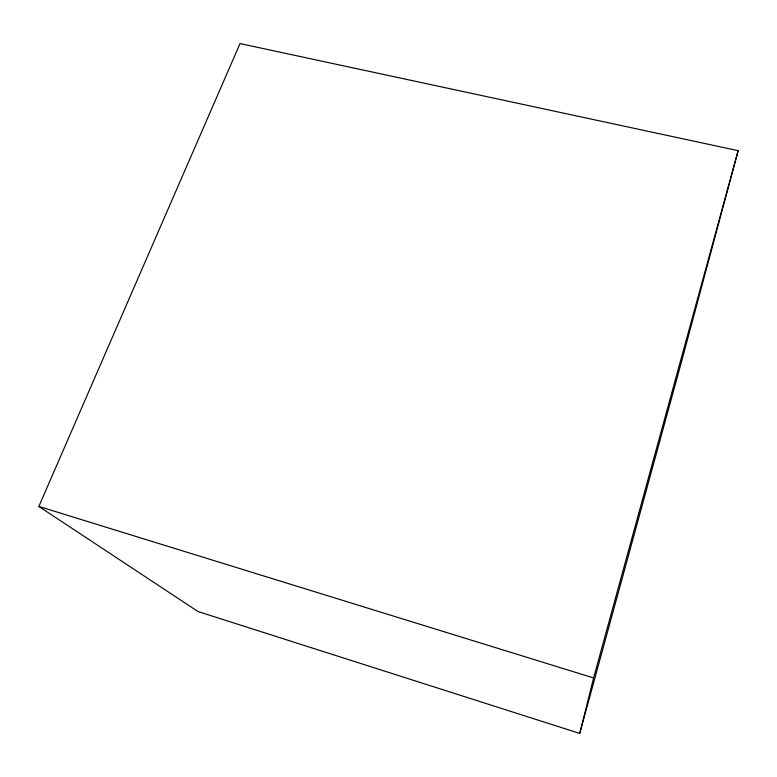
<?xml version="1.0" encoding="UTF-8"?>
<svg xmlns="http://www.w3.org/2000/svg" width="777" height="777" viewBox="0 0 777 777"><rect width="100%" height="100%" fill="white"/><g stroke="black" fill="none" stroke-linecap="round" stroke-linejoin="round"><path stroke-width="1.17" d="M579.739 733.42L593.599 677.952L738.15 150.68L240.025 43.58L38.85 506.439L198.009 611.538L579.739 733.42L682.157 359.362L738.15 150.68M38.85 506.439L593.599 677.952"/></g></svg>
